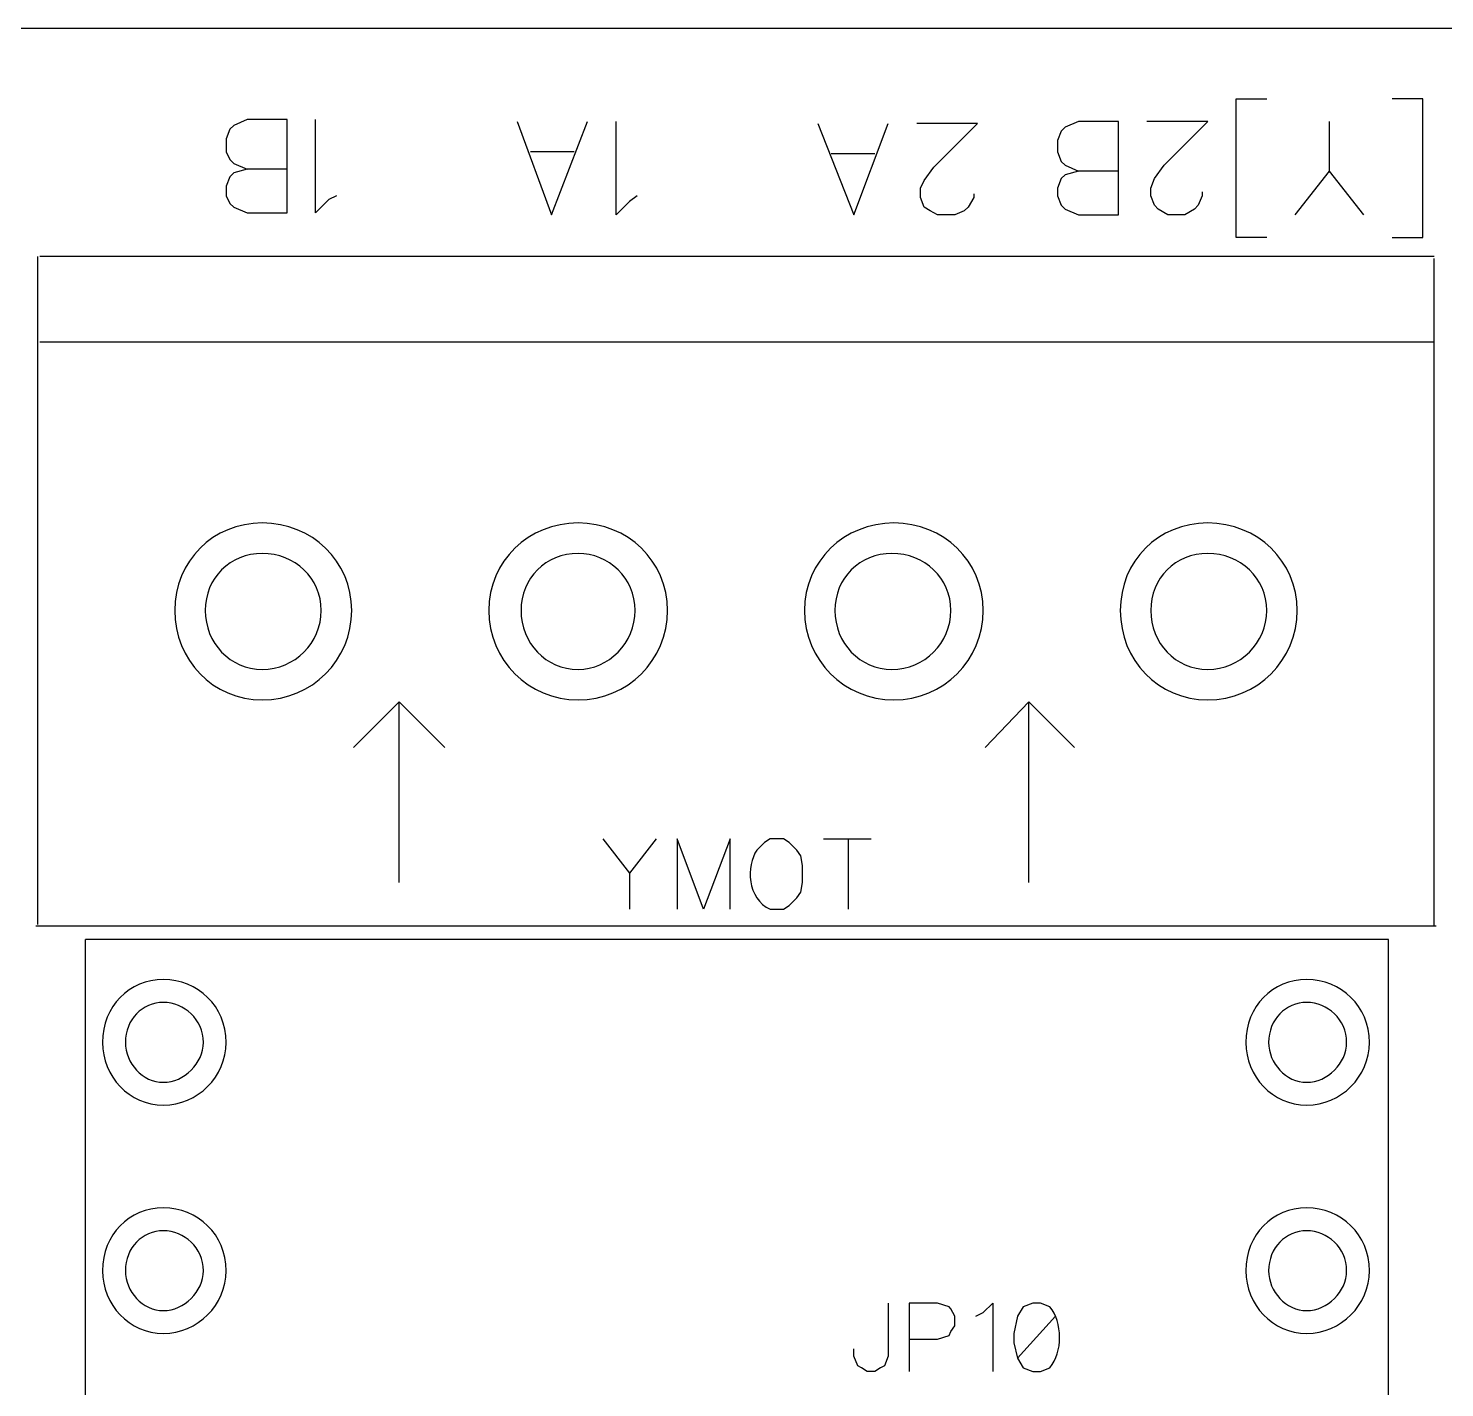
# Model space of a CAD drawing. Extents: x 236 to 550, y 195 to 401.
# Drawn here: x 348.33 to 393, y 357.71 to 400.58 of the extents above; entities that cross this region are included whole.
import ezdxf

# ---------------------------------------------------------------- set-up
doc = ezdxf.new("R2010")
doc.units = 0
doc.layers.add('x3v1_1_wiring_diagram', color=7, linetype='CONTINUOUS')

msp = doc.modelspace()

# ---------------------------------------------------------------- linework, layer by layer
at = {"layer": 'x3v1_1_wiring_diagram', "color": 7}
for points in [[(236.1277, 400.5768), (547.6476, 400.5768), (547.6476, 195.0766), (236.1277, 195.0766), (236.1277, 400.5768), (236.1277, 400.5768)], [(387.3875, 393.9766), (386.4277, 393.9766), (386.4277, 398.3567), (387.3875, 398.3567)], [(391.3475, 393.9766), (392.3076, 393.9766), (392.3076, 398.3567), (391.3475, 398.3567)], [(356.4876, 394.7567), (356.4876, 397.6968), (355.2276, 397.6968), (354.8075, 397.5168), (354.6876, 397.3966), (354.5677, 397.0967), (354.5677, 396.6766), (354.6876, 396.4368), (354.8075, 396.3166), (355.2276, 396.1366), (354.8075, 396.0167), (354.6876, 395.8968), (354.5677, 395.5966), (354.5677, 395.2967), (354.6876, 395.0566), (354.8075, 394.9367), (355.2276, 394.7567), (356.4876, 394.7567), (356.4876, 394.7567)], [(358.0475, 395.2967), (357.8077, 395.1768), (357.3876, 394.7567), (357.3876, 397.6968)], [(363.7477, 397.6367), (364.8277, 394.6966), (365.9675, 397.6367)], [(367.5277, 395.2967), (367.2876, 395.1167), (366.8675, 394.6966), (366.8675, 397.6367)], [(373.2276, 397.5766), (374.3677, 394.6966), (375.4477, 397.5766)], [(378.1477, 395.3568), (378.1477, 395.2366), (377.9677, 394.9367), (377.8475, 394.8168), (377.5476, 394.6966), (377.0076, 394.6966), (376.7675, 394.8168), (376.5875, 394.9367), (376.4676, 395.2366), (376.4676, 395.5368), (376.5875, 395.7766), (376.8877, 396.1967), (378.2676, 397.5766), (376.3477, 397.5766)], [(382.7075, 394.6966), (382.7075, 397.6367), (381.4475, 397.6367), (381.0277, 397.4567), (380.9075, 397.3368), (380.7876, 397.0366), (380.7876, 396.6766), (380.9075, 396.3767), (381.0277, 396.2568), (381.4475, 396.0768), (381.0277, 395.9566), (380.9075, 395.8367), (380.7876, 395.5368), (380.7876, 395.2967), (380.9075, 394.9968), (381.0277, 394.8766), (381.4475, 394.6966), (382.7075, 394.6966), (382.7075, 394.6966)], [(385.3477, 395.4166), (385.3477, 395.2967), (385.2275, 394.9968), (385.1076, 394.8766), (384.8077, 394.6966), (384.2677, 394.6966), (383.9675, 394.8766), (383.8476, 394.9968), (383.7277, 395.2967), (383.7277, 395.5368), (383.8476, 395.8367), (384.1475, 396.2568), (385.5277, 397.6367), (383.6075, 397.6367)], [(390.4475, 394.6966), (389.3675, 396.0768), (389.3675, 397.6367)], [(365.5477, 396.6766), (364.1675, 396.6766)], [(375.0276, 396.6168), (373.6477, 396.6168)], [(356.4876, 396.1366), (355.2276, 396.1366)], [(382.7075, 396.0768), (381.4475, 396.0768)], [(388.2875, 394.6966), (389.3675, 396.0768)], [(348.6277, 372.3168), (348.6277, 393.3768)], [(392.6676, 393.3768), (348.6875, 393.3768)], [(392.6676, 372.2567), (392.6676, 393.3167)], [(372.8075, 390.6768), (348.6875, 390.6768)], [(392.6676, 390.6768), (368.5476, 390.6768)], [(358.5277, 382.2168), (358.5277, 382.2168), (358.5277, 382.2168)], [(358.5277, 382.2168), (358.5277, 382.2168), (358.5277, 382.2168)], [(368.4875, 382.2168), (368.4875, 382.2168), (368.4875, 382.2168)], [(368.4875, 382.2168), (368.4875, 382.2168), (368.4875, 382.2168)], [(378.4476, 382.2168), (378.4476, 382.2168), (378.4476, 382.2168)], [(378.4476, 382.2168), (378.4476, 382.2168), (378.4476, 382.2168)], [(388.3476, 382.2168), (388.3476, 382.2168), (388.3476, 382.2168)], [(388.3476, 382.2168), (388.3476, 382.2168), (388.3476, 382.2168)], [(360.0275, 373.6366), (360.0275, 379.3368), (358.5875, 377.8968)], [(360.0275, 379.3368), (361.4675, 377.8968)], [(379.8876, 373.6366), (379.8876, 379.3368), (378.5077, 377.8968)], [(379.8876, 379.3368), (381.3276, 377.8968)], [(366.4477, 375.0168), (367.2876, 373.9368), (367.2876, 372.7967)], [(368.1275, 375.0168), (367.2876, 373.9368)], [(370.4675, 372.7967), (370.4675, 375.0168), (369.6276, 372.7967), (368.7877, 375.0168), (368.7877, 372.7967)], [(371.7275, 375.0168), (371.5475, 374.8966), (371.3077, 374.6568)], [(371.7275, 372.7967), (372.1476, 372.7967), (372.3276, 372.9166), (372.5677, 373.1567), (372.6876, 373.3367), (372.7477, 373.6366), (372.7477, 374.1766), (372.6876, 374.4768), (372.5677, 374.6568), (372.3276, 374.8966), (372.1476, 375.0168), (371.7275, 375.0168), (371.7275, 375.0168)], [(373.4076, 375.0168), (374.9077, 375.0168)], [(374.1877, 375.0168), (374.1877, 372.7967)], [(392.7277, 372.2567), (348.5676, 372.2567)], [(391.2276, 371.8366), (350.1275, 371.8366)], [(350.1275, 314.8367), (350.1275, 371.8366)], [(391.2276, 314.8367), (391.2276, 371.8366)], [(354.5677, 368.5966), (354.5677, 368.5966), (354.5677, 368.5966)], [(354.5677, 368.5966), (354.5677, 368.5966), (354.5677, 368.5966)], [(390.6275, 368.5966), (390.6275, 368.5966), (390.6275, 368.5966)], [(390.6275, 368.5966), (390.6275, 368.5966), (390.6275, 368.5966)], [(354.5677, 361.3966), (354.5677, 361.3966), (354.5677, 361.3966)], [(354.5677, 361.3966), (354.5677, 361.3966), (354.5677, 361.3966)], [(390.6275, 361.3966), (390.6275, 361.3966), (390.6275, 361.3966)], [(390.6275, 361.3966), (390.6275, 361.3966), (390.6275, 361.3966)], [(375.4477, 360.3767), (375.4477, 358.6966), (375.3275, 358.3967), (375.2076, 358.3366), (375.0276, 358.2167), (374.7875, 358.2167), (374.6075, 358.3366), (374.4876, 358.3967), (374.3677, 358.6966), (374.3677, 358.9367)], [(376.1076, 359.2366), (377.0076, 359.2366), (377.3676, 359.3568), (377.4277, 359.4767), (377.5476, 359.6567), (377.5476, 359.9566), (377.4277, 360.1967), (377.3676, 360.2568), (377.0076, 360.3767), (376.1076, 360.3767), (376.1076, 358.2167)], [(378.2075, 359.9566), (378.4476, 360.0768), (378.7475, 360.3767), (378.7475, 358.2167)], [(380.0075, 360.3767), (379.7076, 360.2568), (379.5276, 359.9566), (379.4077, 359.4166), (379.4077, 359.1167), (379.5276, 358.6368), (379.7076, 358.3366), (380.0075, 358.2167), (380.2476, 358.2167), (380.5475, 358.3366)], [(380.5475, 360.2568), (380.2476, 360.3767), (380.0075, 360.3767), (380.0075, 360.3767)], [(380.7275, 359.9566), (379.5276, 358.6368)]]:
    msp.add_lwpolyline(points, dxfattribs=at)
at = {"layer": 'x3v1_1_wiring_diagram', "color": 1}
for points in [[(357.5676, 382.2168), (357.5676, 382.2168)], [(357.5676, 382.2168), (357.5676, 382.2168)], [(367.4676, 382.2168), (367.4676, 382.2168)], [(367.4676, 382.2168), (367.4676, 382.2168)], [(377.4277, 382.2168), (377.4277, 382.2168)], [(377.4277, 382.2168), (377.4277, 382.2168)], [(387.3875, 382.2168), (387.3875, 382.2168)], [(387.3875, 382.2168), (387.3875, 382.2168)], [(353.8477, 368.5966), (353.8477, 368.5966)], [(353.8477, 368.5966), (353.8477, 368.5966)], [(389.9075, 368.5966), (389.9075, 368.5966)], [(389.9075, 368.5966), (389.9075, 368.5966)], [(353.8477, 361.3966), (353.8477, 361.3966)], [(353.8477, 361.3966), (353.8477, 361.3966)], [(389.9075, 361.3966), (389.9075, 361.3966)], [(389.9075, 361.3966), (389.9075, 361.3966)]]:
    msp.add_lwpolyline(points, dxfattribs=at)
at = {"layer": 'x3v1_1_wiring_diagram', "color": 7}
for points in [[(355.7075, 384.9766), (354.1476, 384.9766), (352.9477, 383.7767), (352.9477, 382.2168)], [(355.7075, 384.9766), (354.1476, 384.9766), (352.9477, 383.7767), (352.9477, 382.2168)], [(355.7075, 384.9766), (354.1476, 384.9766), (352.9477, 383.7767), (352.9477, 382.2168)], [(355.7075, 384.9766), (354.1476, 384.9766), (352.9477, 383.7767), (352.9477, 382.2168)], [(358.5277, 382.2168), (358.5277, 383.7767), (357.2677, 384.9766), (355.7075, 384.9766)], [(358.5277, 382.2168), (358.5277, 383.7767), (357.2677, 384.9766), (355.7075, 384.9766)], [(358.5277, 382.2168), (358.5277, 383.7767), (357.2677, 384.9766), (355.7075, 384.9766)], [(358.5277, 382.2168), (358.5277, 383.7767), (357.2677, 384.9766), (355.7075, 384.9766)], [(365.6676, 384.9766), (364.1077, 384.9766), (362.8477, 383.7767), (362.8477, 382.2168)], [(365.6676, 384.9766), (364.1077, 384.9766), (362.8477, 383.7767), (362.8477, 382.2168)], [(365.6676, 384.9766), (364.1077, 384.9766), (362.8477, 383.7767), (362.8477, 382.2168)], [(365.6676, 384.9766), (364.1077, 384.9766), (362.8477, 383.7767), (362.8477, 382.2168)], [(368.4875, 382.2168), (368.4875, 383.7767), (367.2275, 384.9766), (365.6676, 384.9766)], [(368.4875, 382.2168), (368.4875, 383.7767), (367.2275, 384.9766), (365.6676, 384.9766)], [(368.4875, 382.2168), (368.4875, 383.7767), (367.2275, 384.9766), (365.6676, 384.9766)], [(368.4875, 382.2168), (368.4875, 383.7767), (367.2275, 384.9766), (365.6676, 384.9766)], [(375.6277, 384.9766), (374.0675, 384.9766), (372.8075, 383.7767), (372.8075, 382.2168)], [(375.6277, 384.9766), (374.0675, 384.9766), (372.8075, 383.7767), (372.8075, 382.2168)], [(375.6277, 384.9766), (374.0675, 384.9766), (372.8075, 383.7767), (372.8075, 382.2168)], [(375.6277, 384.9766), (374.0675, 384.9766), (372.8075, 383.7767), (372.8075, 382.2168)], [(378.4476, 382.2168), (378.4476, 383.7767), (377.1876, 384.9766), (375.6277, 384.9766)], [(378.4476, 382.2168), (378.4476, 383.7767), (377.1876, 384.9766), (375.6277, 384.9766)], [(378.4476, 382.2168), (378.4476, 383.7767), (377.1876, 384.9766), (375.6277, 384.9766)], [(378.4476, 382.2168), (378.4476, 383.7767), (377.1876, 384.9766), (375.6277, 384.9766)], [(385.5277, 384.9766), (383.9675, 384.9766), (382.7676, 383.7767), (382.7676, 382.2168)], [(385.5277, 384.9766), (383.9675, 384.9766), (382.7676, 383.7767), (382.7676, 382.2168)], [(385.5277, 384.9766), (383.9675, 384.9766), (382.7676, 383.7767), (382.7676, 382.2168)], [(385.5277, 384.9766), (383.9675, 384.9766), (382.7676, 383.7767), (382.7676, 382.2168)], [(388.3476, 382.2168), (388.3476, 383.7767), (387.0876, 384.9766), (385.5277, 384.9766)], [(388.3476, 382.2168), (388.3476, 383.7767), (387.0876, 384.9766), (385.5277, 384.9766)], [(388.3476, 382.2168), (388.3476, 383.7767), (387.0876, 384.9766), (385.5277, 384.9766)], [(388.3476, 382.2168), (388.3476, 383.7767), (387.0876, 384.9766), (385.5277, 384.9766)], [(352.9477, 382.2168), (352.9477, 380.6566), (354.1476, 379.3966), (355.7075, 379.3966)], [(352.9477, 382.2168), (352.9477, 380.6566), (354.1476, 379.3966), (355.7075, 379.3966)], [(352.9477, 382.2168), (352.9477, 380.6566), (354.1476, 379.3966), (355.7075, 379.3966)], [(352.9477, 382.2168), (352.9477, 380.6566), (354.1476, 379.3966), (355.7075, 379.3966)], [(355.7075, 379.3966), (357.2677, 379.3966), (358.5277, 380.6566), (358.5277, 382.2168)], [(355.7075, 379.3966), (357.2677, 379.3966), (358.5277, 380.6566), (358.5277, 382.2168)], [(355.7075, 379.3966), (357.2677, 379.3966), (358.5277, 380.6566), (358.5277, 382.2168)], [(355.7075, 379.3966), (357.2677, 379.3966), (358.5277, 380.6566), (358.5277, 382.2168)], [(362.8477, 382.2168), (362.8477, 380.6566), (364.1077, 379.3966), (365.6676, 379.3966)], [(362.8477, 382.2168), (362.8477, 380.6566), (364.1077, 379.3966), (365.6676, 379.3966)], [(362.8477, 382.2168), (362.8477, 380.6566), (364.1077, 379.3966), (365.6676, 379.3966)], [(362.8477, 382.2168), (362.8477, 380.6566), (364.1077, 379.3966), (365.6676, 379.3966)], [(365.6676, 379.3966), (367.2275, 379.3966), (368.4875, 380.6566), (368.4875, 382.2168)], [(365.6676, 379.3966), (367.2275, 379.3966), (368.4875, 380.6566), (368.4875, 382.2168)], [(365.6676, 379.3966), (367.2275, 379.3966), (368.4875, 380.6566), (368.4875, 382.2168)], [(365.6676, 379.3966), (367.2275, 379.3966), (368.4875, 380.6566), (368.4875, 382.2168)], [(372.8075, 382.2168), (372.8075, 380.6566), (374.0675, 379.3966), (375.6277, 379.3966)], [(372.8075, 382.2168), (372.8075, 380.6566), (374.0675, 379.3966), (375.6277, 379.3966)], [(372.8075, 382.2168), (372.8075, 380.6566), (374.0675, 379.3966), (375.6277, 379.3966)], [(372.8075, 382.2168), (372.8075, 380.6566), (374.0675, 379.3966), (375.6277, 379.3966)], [(375.6277, 379.3966), (377.1876, 379.3966), (378.4476, 380.6566), (378.4476, 382.2168)], [(375.6277, 379.3966), (377.1876, 379.3966), (378.4476, 380.6566), (378.4476, 382.2168)], [(375.6277, 379.3966), (377.1876, 379.3966), (378.4476, 380.6566), (378.4476, 382.2168)], [(375.6277, 379.3966), (377.1876, 379.3966), (378.4476, 380.6566), (378.4476, 382.2168)], [(382.7676, 382.2168), (382.7676, 380.6566), (383.9675, 379.3966), (385.5277, 379.3966)], [(382.7676, 382.2168), (382.7676, 380.6566), (383.9675, 379.3966), (385.5277, 379.3966)], [(382.7676, 382.2168), (382.7676, 380.6566), (383.9675, 379.3966), (385.5277, 379.3966)], [(382.7676, 382.2168), (382.7676, 380.6566), (383.9675, 379.3966), (385.5277, 379.3966)], [(385.5277, 379.3966), (387.0876, 379.3966), (388.3476, 380.6566), (388.3476, 382.2168)], [(385.5277, 379.3966), (387.0876, 379.3966), (388.3476, 380.6566), (388.3476, 382.2168)], [(385.5277, 379.3966), (387.0876, 379.3966), (388.3476, 380.6566), (388.3476, 382.2168)], [(385.5277, 379.3966), (387.0876, 379.3966), (388.3476, 380.6566), (388.3476, 382.2168)], [(371.3077, 374.6568), (370.9565, 374.1678), (371.0007, 373.1196), (371.7275, 372.7967)], [(352.5877, 370.5766), (351.5077, 370.5766), (350.6675, 369.7367), (350.6675, 368.5966)], [(352.5877, 370.5766), (351.5077, 370.5766), (350.6675, 369.7367), (350.6675, 368.5966)], [(352.5877, 370.5766), (351.5077, 370.5766), (350.6675, 369.7367), (350.6675, 368.5966)], [(352.5877, 370.5766), (351.5077, 370.5766), (350.6675, 369.7367), (350.6675, 368.5966)], [(354.5677, 368.5966), (354.5677, 369.7367), (353.6677, 370.5766), (352.5877, 370.5766)], [(354.5677, 368.5966), (354.5677, 369.7367), (353.6677, 370.5766), (352.5877, 370.5766)], [(354.5677, 368.5966), (354.5677, 369.7367), (353.6677, 370.5766), (352.5877, 370.5766)], [(354.5677, 368.5966), (354.5677, 369.7367), (353.6677, 370.5766), (352.5877, 370.5766)], [(388.6475, 370.5766), (387.5675, 370.5766), (386.7276, 369.7367), (386.7276, 368.5966)], [(388.6475, 370.5766), (387.5675, 370.5766), (386.7276, 369.7367), (386.7276, 368.5966)], [(388.6475, 370.5766), (387.5675, 370.5766), (386.7276, 369.7367), (386.7276, 368.5966)], [(388.6475, 370.5766), (387.5675, 370.5766), (386.7276, 369.7367), (386.7276, 368.5966)], [(390.6275, 368.5966), (390.6275, 369.7367), (389.7275, 370.5766), (388.6475, 370.5766)], [(390.6275, 368.5966), (390.6275, 369.7367), (389.7275, 370.5766), (388.6475, 370.5766)], [(390.6275, 368.5966), (390.6275, 369.7367), (389.7275, 370.5766), (388.6475, 370.5766)], [(390.6275, 368.5966), (390.6275, 369.7367), (389.7275, 370.5766), (388.6475, 370.5766)], [(350.6675, 368.5966), (350.6675, 367.5166), (351.5077, 366.6166), (352.5877, 366.6166)], [(350.6675, 368.5966), (350.6675, 367.5166), (351.5077, 366.6166), (352.5877, 366.6166)], [(350.6675, 368.5966), (350.6675, 367.5166), (351.5077, 366.6166), (352.5877, 366.6166)], [(350.6675, 368.5966), (350.6675, 367.5166), (351.5077, 366.6166), (352.5877, 366.6166)], [(352.5877, 366.6166), (353.6677, 366.6166), (354.5677, 367.5166), (354.5677, 368.5966)], [(352.5877, 366.6166), (353.6677, 366.6166), (354.5677, 367.5166), (354.5677, 368.5966)], [(352.5877, 366.6166), (353.6677, 366.6166), (354.5677, 367.5166), (354.5677, 368.5966)], [(352.5877, 366.6166), (353.6677, 366.6166), (354.5677, 367.5166), (354.5677, 368.5966)], [(386.7276, 368.5966), (386.7276, 367.5166), (387.5675, 366.6166), (388.6475, 366.6166)], [(386.7276, 368.5966), (386.7276, 367.5166), (387.5675, 366.6166), (388.6475, 366.6166)], [(386.7276, 368.5966), (386.7276, 367.5166), (387.5675, 366.6166), (388.6475, 366.6166)], [(386.7276, 368.5966), (386.7276, 367.5166), (387.5675, 366.6166), (388.6475, 366.6166)], [(388.6475, 366.6166), (389.7275, 366.6166), (390.6275, 367.5166), (390.6275, 368.5966)], [(388.6475, 366.6166), (389.7275, 366.6166), (390.6275, 367.5166), (390.6275, 368.5966)], [(388.6475, 366.6166), (389.7275, 366.6166), (390.6275, 367.5166), (390.6275, 368.5966)], [(388.6475, 366.6166), (389.7275, 366.6166), (390.6275, 367.5166), (390.6275, 368.5966)], [(352.5877, 363.3766), (351.5077, 363.3766), (350.6675, 362.5367), (350.6675, 361.3966)], [(352.5877, 363.3766), (351.5077, 363.3766), (350.6675, 362.5367), (350.6675, 361.3966)], [(352.5877, 363.3766), (351.5077, 363.3766), (350.6675, 362.5367), (350.6675, 361.3966)], [(352.5877, 363.3766), (351.5077, 363.3766), (350.6675, 362.5367), (350.6675, 361.3966)], [(354.5677, 361.3966), (354.5677, 362.5367), (353.6677, 363.3766), (352.5877, 363.3766)], [(354.5677, 361.3966), (354.5677, 362.5367), (353.6677, 363.3766), (352.5877, 363.3766)], [(354.5677, 361.3966), (354.5677, 362.5367), (353.6677, 363.3766), (352.5877, 363.3766)], [(354.5677, 361.3966), (354.5677, 362.5367), (353.6677, 363.3766), (352.5877, 363.3766)], [(388.6475, 363.3766), (387.5675, 363.3766), (386.7276, 362.5367), (386.7276, 361.3966)], [(388.6475, 363.3766), (387.5675, 363.3766), (386.7276, 362.5367), (386.7276, 361.3966)], [(388.6475, 363.3766), (387.5675, 363.3766), (386.7276, 362.5367), (386.7276, 361.3966)], [(388.6475, 363.3766), (387.5675, 363.3766), (386.7276, 362.5367), (386.7276, 361.3966)], [(390.6275, 361.3966), (390.6275, 362.5367), (389.7275, 363.3766), (388.6475, 363.3766)], [(390.6275, 361.3966), (390.6275, 362.5367), (389.7275, 363.3766), (388.6475, 363.3766)], [(390.6275, 361.3966), (390.6275, 362.5367), (389.7275, 363.3766), (388.6475, 363.3766)], [(390.6275, 361.3966), (390.6275, 362.5367), (389.7275, 363.3766), (388.6475, 363.3766)], [(350.6675, 361.3966), (350.6675, 360.3166), (351.5077, 359.4166), (352.5877, 359.4166)], [(350.6675, 361.3966), (350.6675, 360.3166), (351.5077, 359.4166), (352.5877, 359.4166)], [(350.6675, 361.3966), (350.6675, 360.3166), (351.5077, 359.4166), (352.5877, 359.4166)], [(350.6675, 361.3966), (350.6675, 360.3166), (351.5077, 359.4166), (352.5877, 359.4166)], [(352.5877, 359.4166), (353.6677, 359.4166), (354.5677, 360.3166), (354.5677, 361.3966)], [(352.5877, 359.4166), (353.6677, 359.4166), (354.5677, 360.3166), (354.5677, 361.3966)], [(352.5877, 359.4166), (353.6677, 359.4166), (354.5677, 360.3166), (354.5677, 361.3966)], [(352.5877, 359.4166), (353.6677, 359.4166), (354.5677, 360.3166), (354.5677, 361.3966)], [(386.7276, 361.3966), (386.7276, 360.3166), (387.5675, 359.4166), (388.6475, 359.4166)], [(386.7276, 361.3966), (386.7276, 360.3166), (387.5675, 359.4166), (388.6475, 359.4166)], [(386.7276, 361.3966), (386.7276, 360.3166), (387.5675, 359.4166), (388.6475, 359.4166)], [(386.7276, 361.3966), (386.7276, 360.3166), (387.5675, 359.4166), (388.6475, 359.4166)], [(388.6475, 359.4166), (389.7275, 359.4166), (390.6275, 360.3166), (390.6275, 361.3966)], [(388.6475, 359.4166), (389.7275, 359.4166), (390.6275, 360.3166), (390.6275, 361.3966)], [(388.6475, 359.4166), (389.7275, 359.4166), (390.6275, 360.3166), (390.6275, 361.3966)], [(388.6475, 359.4166), (389.7275, 359.4166), (390.6275, 360.3166), (390.6275, 361.3966)], [(380.5475, 358.3366), (380.9597, 358.8236), (380.9517, 359.7727), (380.5475, 360.2568)]]:
    msp.add_open_spline(points, degree=3, dxfattribs=at)
at = {"layer": 'x3v1_1_wiring_diagram', "color": 1}
for points in [[(355.7075, 384.0168), (354.6876, 384.0168), (353.9075, 383.2367), (353.9075, 382.2168)], [(355.7075, 384.0168), (354.6876, 384.0168), (353.9075, 383.2367), (353.9075, 382.2168)], [(357.5676, 382.2168), (357.5676, 383.2367), (356.7277, 384.0168), (355.7075, 384.0168)], [(357.5676, 382.2168), (357.5676, 383.2367), (356.7277, 384.0168), (355.7075, 384.0168)], [(365.6676, 384.0168), (364.6477, 384.0168), (363.8676, 383.2367), (363.8676, 382.2168)], [(365.6676, 384.0168), (364.6477, 384.0168), (363.8676, 383.2367), (363.8676, 382.2168)], [(367.4676, 382.2168), (367.4676, 383.2367), (366.6277, 384.0168), (365.6676, 384.0168)], [(367.4676, 382.2168), (367.4676, 383.2367), (366.6277, 384.0168), (365.6676, 384.0168)], [(375.5676, 384.0168), (374.5477, 384.0168), (373.7676, 383.2367), (373.7676, 382.2168)], [(375.5676, 384.0168), (374.5477, 384.0168), (373.7676, 383.2367), (373.7676, 382.2168)], [(377.4277, 382.2168), (377.4277, 383.2367), (376.5875, 384.0168), (375.5676, 384.0168)], [(377.4277, 382.2168), (377.4277, 383.2367), (376.5875, 384.0168), (375.5676, 384.0168)], [(385.5277, 384.0168), (384.5075, 384.0168), (383.7277, 383.2367), (383.7277, 382.2168)], [(385.5277, 384.0168), (384.5075, 384.0168), (383.7277, 383.2367), (383.7277, 382.2168)], [(387.3875, 382.2168), (387.3875, 383.2367), (386.5476, 384.0168), (385.5277, 384.0168)], [(387.3875, 382.2168), (387.3875, 383.2367), (386.5476, 384.0168), (385.5277, 384.0168)], [(353.9075, 382.2168), (353.9075, 381.1966), (354.6876, 380.3567), (355.7075, 380.3567)], [(353.9075, 382.2168), (353.9075, 381.1966), (354.6876, 380.3567), (355.7075, 380.3567)], [(355.7075, 380.3567), (356.7277, 380.3567), (357.5676, 381.1966), (357.5676, 382.2168)], [(355.7075, 380.3567), (356.7277, 380.3567), (357.5676, 381.1966), (357.5676, 382.2168)], [(363.8676, 382.2168), (363.8676, 381.1966), (364.6477, 380.3567), (365.6676, 380.3567)], [(363.8676, 382.2168), (363.8676, 381.1966), (364.6477, 380.3567), (365.6676, 380.3567)], [(365.6676, 380.3567), (366.6277, 380.3567), (367.4676, 381.1966), (367.4676, 382.2168)], [(365.6676, 380.3567), (366.6277, 380.3567), (367.4676, 381.1966), (367.4676, 382.2168)], [(373.7676, 382.2168), (373.7676, 381.1966), (374.5477, 380.3567), (375.5676, 380.3567)], [(373.7676, 382.2168), (373.7676, 381.1966), (374.5477, 380.3567), (375.5676, 380.3567)], [(375.5676, 380.3567), (376.5875, 380.3567), (377.4277, 381.1966), (377.4277, 382.2168)], [(375.5676, 380.3567), (376.5875, 380.3567), (377.4277, 381.1966), (377.4277, 382.2168)], [(383.7277, 382.2168), (383.7277, 381.1966), (384.5075, 380.3567), (385.5277, 380.3567)], [(383.7277, 382.2168), (383.7277, 381.1966), (384.5075, 380.3567), (385.5277, 380.3567)], [(385.5277, 380.3567), (386.5476, 380.3567), (387.3875, 381.1966), (387.3875, 382.2168)], [(385.5277, 380.3567), (386.5476, 380.3567), (387.3875, 381.1966), (387.3875, 382.2168)], [(352.5877, 369.8566), (351.9275, 369.8566), (351.3875, 369.3166), (351.3875, 368.5966)], [(352.5877, 369.8566), (351.9275, 369.8566), (351.3875, 369.3166), (351.3875, 368.5966)], [(353.8477, 368.5966), (353.8477, 369.3166), (353.2476, 369.8566), (352.5877, 369.8566)], [(353.8477, 368.5966), (353.8477, 369.3166), (353.2476, 369.8566), (352.5877, 369.8566)], [(388.6475, 369.8566), (387.9876, 369.8566), (387.4476, 369.3166), (387.4476, 368.5966)], [(388.6475, 369.8566), (387.9876, 369.8566), (387.4476, 369.3166), (387.4476, 368.5966)], [(389.9075, 368.5966), (389.9075, 369.3166), (389.3077, 369.8566), (388.6475, 369.8566)], [(389.9075, 368.5966), (389.9075, 369.3166), (389.3077, 369.8566), (388.6475, 369.8566)], [(351.3875, 368.5966), (351.3875, 367.9367), (351.9275, 367.3366), (352.5877, 367.3366)], [(351.3875, 368.5966), (351.3875, 367.9367), (351.9275, 367.3366), (352.5877, 367.3366)], [(352.5877, 367.3366), (353.2476, 367.3366), (353.8477, 367.9367), (353.8477, 368.5966)], [(352.5877, 367.3366), (353.2476, 367.3366), (353.8477, 367.9367), (353.8477, 368.5966)], [(387.4476, 368.5966), (387.4476, 367.9367), (387.9876, 367.3366), (388.6475, 367.3366)], [(387.4476, 368.5966), (387.4476, 367.9367), (387.9876, 367.3366), (388.6475, 367.3366)], [(388.6475, 367.3366), (389.3077, 367.3366), (389.9075, 367.9367), (389.9075, 368.5966)], [(388.6475, 367.3366), (389.3077, 367.3366), (389.9075, 367.9367), (389.9075, 368.5966)], [(352.5877, 362.6566), (351.9275, 362.6566), (351.3875, 362.1166), (351.3875, 361.3966)], [(352.5877, 362.6566), (351.9275, 362.6566), (351.3875, 362.1166), (351.3875, 361.3966)], [(353.8477, 361.3966), (353.8477, 362.1166), (353.2476, 362.6566), (352.5877, 362.6566)], [(353.8477, 361.3966), (353.8477, 362.1166), (353.2476, 362.6566), (352.5877, 362.6566)], [(388.6475, 362.6566), (387.9876, 362.6566), (387.4476, 362.1166), (387.4476, 361.3966)], [(388.6475, 362.6566), (387.9876, 362.6566), (387.4476, 362.1166), (387.4476, 361.3966)], [(389.9075, 361.3966), (389.9075, 362.1166), (389.3077, 362.6566), (388.6475, 362.6566)], [(389.9075, 361.3966), (389.9075, 362.1166), (389.3077, 362.6566), (388.6475, 362.6566)], [(351.3875, 361.3966), (351.3875, 360.7367), (351.9275, 360.1366), (352.5877, 360.1366)], [(351.3875, 361.3966), (351.3875, 360.7367), (351.9275, 360.1366), (352.5877, 360.1366)], [(352.5877, 360.1366), (353.2476, 360.1366), (353.8477, 360.7367), (353.8477, 361.3966)], [(352.5877, 360.1366), (353.2476, 360.1366), (353.8477, 360.7367), (353.8477, 361.3966)], [(387.4476, 361.3966), (387.4476, 360.7367), (387.9876, 360.1366), (388.6475, 360.1366)], [(387.4476, 361.3966), (387.4476, 360.7367), (387.9876, 360.1366), (388.6475, 360.1366)], [(388.6475, 360.1366), (389.3077, 360.1366), (389.9075, 360.7367), (389.9075, 361.3966)], [(388.6475, 360.1366), (389.3077, 360.1366), (389.9075, 360.7367), (389.9075, 361.3966)]]:
    msp.add_open_spline(points, degree=3, dxfattribs=at)

doc.saveas('drawing.dxf')
